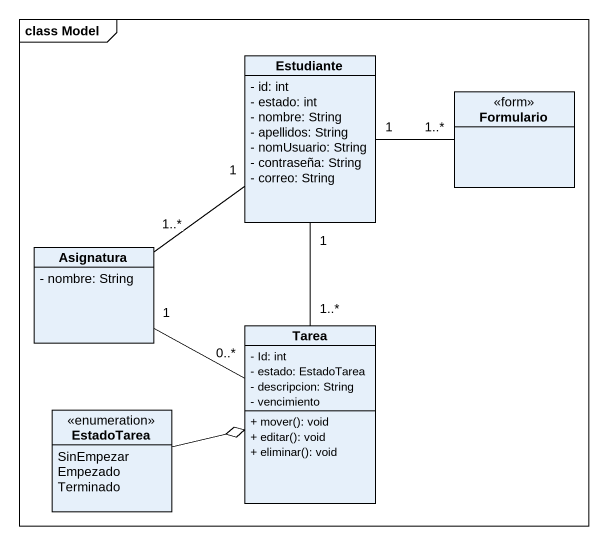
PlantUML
@startuml
mainframe class Model
hide circle
hide empty members
skinparam classAttributeIconSize 0
class Estudiante {
  - id: int
  - estado: int
  - nombre: String
  - apellidos: String
  - nomUsuario: String
  - contraseña: String
  - correo: String
}
class Formulario <<form>>
class Asignatura {
  - nombre: String
}
class Tarea {
  - Id: int
  - estado: EstadoTarea
  - descripcion: String
  - vencimiento
  + mover(): void
  + editar(): void
  + eliminar(): void
}
enum EstadoTarea {
  SinEmpezar
  Empezado
  Terminado
}
Estudiante "1" -right- "1..*" Formulario
Asignatura "1..*" -up- "1" Estudiante
Asignatura "1" -right- "0..*" Tarea
Tarea "1..*" -up- "1" Estudiante
EstadoTarea -right-o Tarea
@enduml
